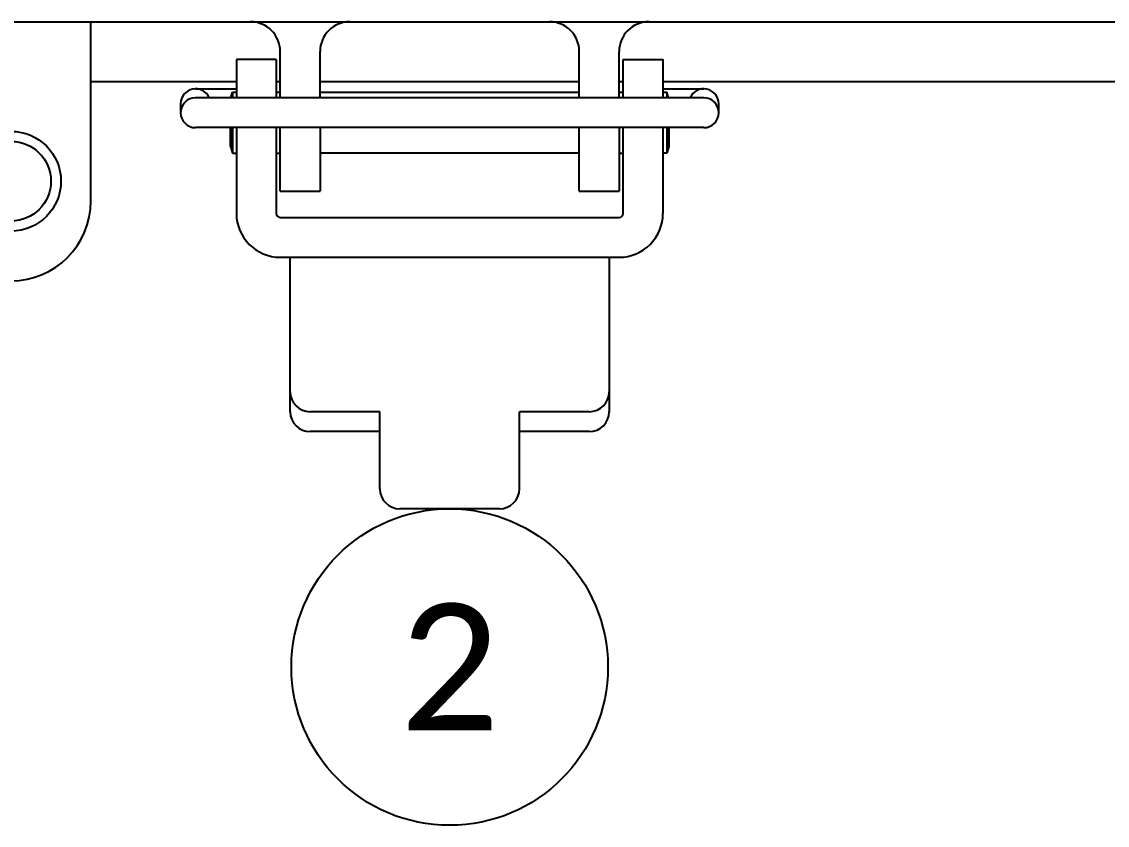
# Model space of a CAD drawing. Header units: inches. Extents: x 0 to 316, y -1 to 150.
# Drawn here: x 259.5 to 261.643, y 89.165 to 90.752 of the extents above; entities that cross this region are included whole.
import ezdxf
from ezdxf.enums import TextEntityAlignment as Align

# ---------------------------------------------------------------- set-up
doc = ezdxf.new("R2010")
doc.units = ezdxf.units.IN
doc.header["$MEASUREMENT"] = 0
doc.linetypes.add('HIDDEN2', pattern=[0.1875, 0.125, -0.0625])
doc.styles.add('Calibri', font='calibri.ttf')

# ---------------------------------------------------------------- blocks, each defined once
blk = doc.blocks.new('Reference Number')
at = {"color": 6, "linetype": 'Continuous'}
blk.add_circle((0, 0), 0.125, dxfattribs=at)
at = {"color": 6, "linetype": 'Continuous', "style": 'Calibri'}
blk.add_attdef('REFERENCE_#', text='', height=0.1, dxfattribs=at).set_placement((0, 0), align=Align.MIDDLE_CENTER)
blk = doc.blocks.new('GRACE-F')
at = {"color": 2}
for p, q in [((-1.5827, -1.3303), (1.5827, -1.3303)), ((-0.7087, -1.6846), (-0.7087, -1.3303)), ((-0.3346, -1.4804), (-0.3346, -1.3894)), ((-0.2559, -1.4804), (-0.2559, -1.3894)), ((0.2559, -1.4804), (0.2559, -1.3894)), ((0.3346, -1.4804), (0.3346, -1.3894)), ((-0.4213, -1.4051), (-0.4213, -1.4804)), ((-0.3425, -1.4051), (-0.4213, -1.4051)), ((-0.3425, -1.4051), (-0.3425, -1.4804)), ((0.3425, -1.4804), (0.3425, -1.4051)), ((0.3425, -1.4051), (0.4213, -1.4051)), ((0.4213, -1.4804), (0.4213, -1.4051)), ((-0.7087, -1.4484), (-0.4212, -1.4484)), ((-0.3424, -1.4484), (-0.3346, -1.4484)), ((-0.2559, -1.4484), (0.2559, -1.4484)), ((0.3346, -1.4484), (0.3424, -1.4484)), ((0.4212, -1.4484), (2.3031, -1.4484)), ((-0.5018, -1.4627), (-0.4212, -1.4627)), ((-0.4324, -1.4804), (-0.429, -1.4696)), ((-0.429, -1.4696), (-0.4212, -1.4696)), ((-0.429, -1.4696), (-0.429, -1.4804)), ((-0.3424, -1.4696), (-0.3346, -1.4696)), ((-0.2559, -1.4696), (0.2559, -1.4696)), ((0.3346, -1.4696), (0.3424, -1.4696)), ((0.4212, -1.4627), (0.5018, -1.4627)), ((0.4212, -1.4696), (0.429, -1.4696)), ((0.429, -1.4696), (0.429, -1.4804)), ((0.4324, -1.4804), (0.429, -1.4696)), ((-0.5314, -1.4923), (-0.5314, -1.51)), ((0.5018, -1.4804), (-0.5018, -1.4804)), ((0.5314, -1.51), (0.5314, -1.4923)), ((0.5018, -1.5395), (-0.5018, -1.5395)), ((-0.433, -1.5769), (-0.433, -1.5395)), ((-0.433, -1.5395), (-0.433, -1.5769)), ((-0.429, -1.5395), (-0.429, -1.5897)), ((-0.4213, -1.5395), (-0.4213, -1.7089)), ((-0.3425, -1.5395), (-0.3425, -1.7089)), ((-0.3346, -1.665), (-0.3346, -1.5395)), ((-0.2559, -1.5395), (-0.2559, -1.665)), ((0.2559, -1.665), (0.2559, -1.5395)), ((0.3346, -1.5395), (0.3346, -1.665)), ((0.3425, -1.7089), (0.3425, -1.5395)), ((0.4213, -1.7089), (0.4213, -1.5395)), ((0.429, -1.5395), (0.429, -1.5897)), ((0.433, -1.5395), (0.433, -1.5769)), ((-0.433, -1.5769), (-0.429, -1.5897)), ((0.433, -1.5769), (0.429, -1.5897)), ((-0.429, -1.5897), (-0.4212, -1.5897)), ((-0.3424, -1.5897), (-0.3346, -1.5897)), ((0.2559, -1.5897), (-0.2559, -1.5897)), ((0.2559, -1.5897), (-0.2559, -1.5897)), ((0.3346, -1.5897), (0.3424, -1.5897)), ((0.429, -1.5897), (0.4212, -1.5897)), ((-0.3346, -1.665), (-0.2559, -1.665)), ((0.2559, -1.665), (0.3346, -1.665)), ((-0.3346, -1.7167), (0.3346, -1.7167)), ((-0.3346, -1.7955), (0.3346, -1.7955)), ((-0.315, -2.061), (-0.315, -1.7955)), ((0.315, -1.7955), (0.315, -2.1004)), ((-0.315, -2.1004), (-0.315, -2.061)), ((-0.1378, -2.1004), (-0.2756, -2.1004)), ((-0.1378, -2.2528), (-0.1378, -2.1004)), ((0.2756, -2.1004), (0.1378, -2.1004)), ((0.1378, -2.2528), (0.1378, -2.1004)), ((-0.1378, -2.1398), (-0.2756, -2.1398)), ((0.2756, -2.1398), (0.1378, -2.1398)), ((0.0984, -2.2921), (-0.0984, -2.2921))]:
    blk.add_line(p, q, dxfattribs=at)
for radius in [0.0984, 0.0787]:
    blk.add_circle((-0.8661, -1.6453), radius, dxfattribs=at)
for centre, radius, start, end in [((-0.3937, -1.3894), 0.0591, 0, 90), ((-0.1969, -1.3894), 0.0591, 90, 180), ((0.1969, -1.3894), 0.0591, 0, 90), ((0.3937, -1.3894), 0.0591, 90, 180), ((-0.5018, -1.4923), 0.0295, 23.5783, 180), ((0.5018, -1.4923), 0.0295, 0, 156.4217), ((-0.5018, -1.51), 0.0295, 90, 270), ((0.5018, -1.51), 0.0295, 270, 90), ((-0.8661, -1.6846), 0.1575, 270, 0), ((-0.3346, -1.7089), 0.0866, 180, 270), ((-0.3346, -1.7089), 0.00787, 180, 270), ((0.3346, -1.7089), 0.00787, 270, 0), ((0.3346, -1.7089), 0.0866, 270, 0), ((-0.2756, -2.061), 0.0394, 180, 270), ((0.2756, -2.061), 0.0394, 270, 0), ((-0.2756, -2.1004), 0.0394, 180, 270), ((0.2756, -2.1004), 0.0394, 270, 0), ((-0.0984, -2.2528), 0.0394, 180, 270), ((0.0984, -2.2528), 0.0394, 270, 0)]:
    blk.add_arc(centre, radius, start, end, dxfattribs=at)

msp = doc.modelspace()

# ---------------------------------------------------------------- block references
at = {"linetype": 'Continuous'}
msp.add_blockref('GRACE-F', (260.34479, 92.08229), dxfattribs=at)
at = {"color": 7, "linetype": 'HIDDEN2', "ltscale": 2, "xscale": 2.5, "yscale": 2.5, "zscale": 2.5}
msp.add_blockref('Reference Number', (260.34479, 89.47764), dxfattribs=at).add_auto_attribs({'REFERENCE_#': '2'})

doc.saveas('drawing.dxf')
